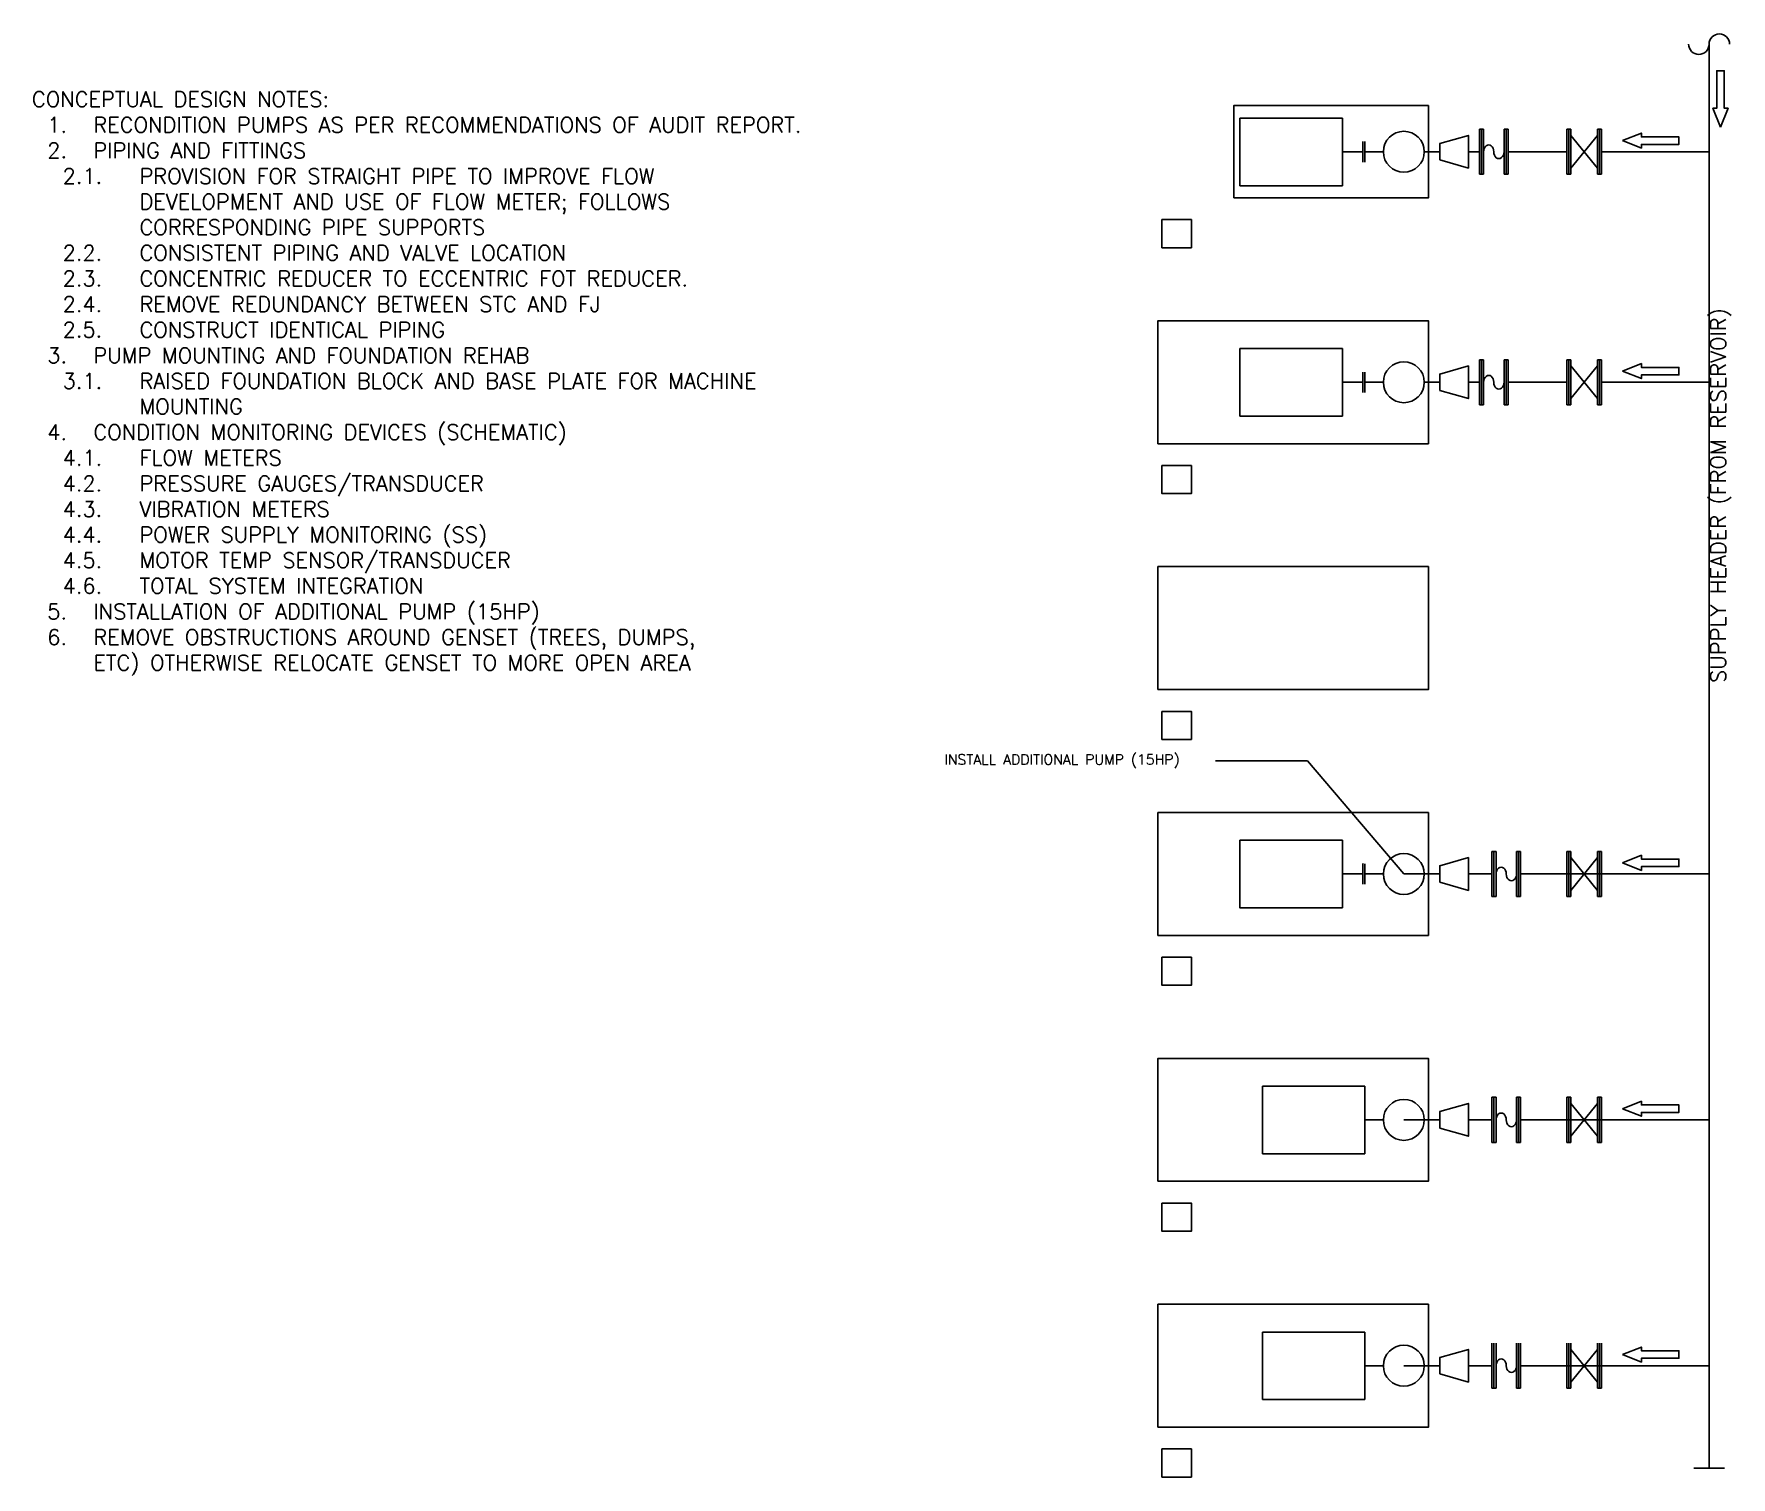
# Model space of a CAD drawing. Header units: inches. Extents: x 61904 to 70188, y -24089 to -17046.
import ezdxf

# ---------------------------------------------------------------- set-up
doc = ezdxf.new("R2010")
doc.units = ezdxf.units.IN
doc.header["$MEASUREMENT"] = 0
doc.layers.add('FENCE', color=1, linetype='Continuous')
doc.layers.add('M-X-BKGD', color=8, linetype='Continuous')
doc.layers.add('M-HVAC-PIPE-TEXT', color=2, linetype='Continuous', lineweight=25)
doc.styles.add('SIMS', font='simplex.shx')
doc.styles.get("Standard").update_dxf_attribs({"font": 'arial.ttf'})
doc.dimstyles.get("Standard").update_dxf_attribs({"dimtxt": 0.18, "dimasz": 0.18, "dimexe": 0.18, "dimexo": 0.0625, "dimgap": 0.09, "dimtad": 0, "dimtih": 1, "dimtoh": 1, "dimdec": 4, "dimzin": 0, "dimdsep": 46, "dimtxsty": 'Standard', "dimcen": 0.09, "dimadec": 0, "dimazin": 0, "dimtfac": 1, "dimtdec": 4, "dimtofl": 0, "dimtmove": 0, "dimatfit": 3, "dimfxl": 1, "dimtolj": 1, "dimtzin": 0, "dimarcsym": 0})

msp = doc.modelspace()

# ---------------------------------------------------------------- linework, layer by layer
at = {"layer": 'M-X-BKGD'}
for p, q in [((70081, -17095.9), (70081, -24045.9)), ((67791, -17456.5), (67791, -17786.5)), ((67791, -17456.5), (68291, -17456.5)), ((68291, -17456.5), (68291, -17786.5)), ((68291, -17620.9), (68291, -17510.9)), ((68960, -17620.9), (68960, -17510.9)), ((68960, -17510.9), (68960, -17730.9)), ((68960, -17510.9), (68980, -17510.9)), ((68970, -17510.9), (68970, -17730.9)), ((68980, -17510.9), (68980, -17730.9)), ((69080, -17510.9), (69080, -17730.9)), ((69080, -17510.9), (69100, -17510.9)), ((69090, -17510.9), (69090, -17730.9)), ((69100, -17510.9), (69100, -17730.9)), ((69386, -17510.9), (69386, -17730.9)), ((69386, -17510.9), (69406, -17510.9)), ((69396, -17510.9), (69396, -17730.9)), ((69406, -17510.9), (69406, -17730.9)), ((69536, -17700.9), (69406, -17540.9)), ((69536, -17540.9), (69406, -17700.9)), ((69536, -17510.9), (69536, -17730.9)), ((69536, -17510.9), (69556, -17510.9)), ((69546, -17510.9), (69546, -17730.9)), ((69556, -17510.9), (69556, -17730.9)), ((68391, -17620.9), (68291, -17620.9)), ((68391, -17620.9), (68391, -17570.9)), ((68391, -17570.9), (68391, -17670.9)), ((68401, -17570.9), (68401, -17670.9)), ((68491, -17620.9), (68401, -17620.9)), ((68691, -17620.9), (68766, -17620.9)), ((68906, -17620.9), (68960, -17620.9)), ((69100, -17620.9), (69386, -17620.9)), ((69556, -17620.9), (70081, -17620.9)), ((68291, -17786.5), (67791, -17786.5)), ((68960, -17730.9), (68980, -17730.9)), ((69080, -17730.9), (69100, -17730.9)), ((69386, -17730.9), (69406, -17730.9)), ((69536, -17730.9), (69556, -17730.9)), ((67791, -18581.5), (67791, -18911.5)), ((67791, -18581.5), (68291, -18581.5)), ((68291, -18581.5), (68291, -18911.5)), ((68291, -18745.9), (68291, -18635.9)), ((68960, -18745.9), (68960, -18635.9)), ((68960, -18635.9), (68960, -18855.9)), ((68960, -18635.9), (68980, -18635.9)), ((68970, -18635.9), (68970, -18855.9)), ((68980, -18635.9), (68980, -18855.9)), ((69080, -18635.9), (69080, -18855.9)), ((69080, -18635.9), (69100, -18635.9)), ((69090, -18635.9), (69090, -18855.9)), ((69100, -18635.9), (69100, -18855.9)), ((69386, -18635.9), (69386, -18855.9)), ((69386, -18635.9), (69406, -18635.9)), ((69396, -18635.9), (69396, -18855.9)), ((69406, -18635.9), (69406, -18855.9)), ((69536, -18635.9), (69536, -18855.9)), ((69536, -18635.9), (69556, -18635.9)), ((69546, -18635.9), (69546, -18855.9)), ((69556, -18635.9), (69556, -18855.9)), ((68391, -18745.9), (68391, -18695.9)), ((68391, -18695.9), (68391, -18795.9)), ((68401, -18695.9), (68401, -18795.9)), ((69536, -18825.9), (69406, -18665.9)), ((69536, -18665.9), (69406, -18825.9)), ((68391, -18745.9), (68291, -18745.9)), ((68491, -18745.9), (68401, -18745.9)), ((68691, -18745.9), (68766, -18745.9)), ((68906, -18745.9), (68960, -18745.9)), ((69100, -18745.9), (69386, -18745.9)), ((69556, -18745.9), (70081, -18745.9)), ((68960, -18855.9), (68980, -18855.9)), ((69080, -18855.9), (69100, -18855.9)), ((69386, -18855.9), (69406, -18855.9)), ((69536, -18855.9), (69556, -18855.9)), ((68291, -18911.5), (67791, -18911.5)), ((69021, -21145.9), (69021, -21035.9)), ((69021, -21035.9), (69021, -21255.9)), ((69021, -21035.9), (69041, -21035.9)), ((69031, -21035.9), (69031, -21255.9)), ((69041, -21035.9), (69041, -21255.9)), ((69141, -21035.9), (69141, -21255.9)), ((69141, -21035.9), (69161, -21035.9)), ((69151, -21035.9), (69151, -21255.9)), ((69161, -21035.9), (69161, -21255.9)), ((69386, -21035.9), (69386, -21255.9)), ((69386, -21035.9), (69406, -21035.9)), ((69396, -21035.9), (69396, -21255.9)), ((69406, -21035.9), (69406, -21255.9)), ((69536, -21035.9), (69536, -21255.9)), ((69536, -21035.9), (69556, -21035.9)), ((69546, -21035.9), (69546, -21255.9)), ((69556, -21035.9), (69556, -21255.9)), ((69536, -21225.9), (69406, -21065.9)), ((69536, -21065.9), (69406, -21225.9)), ((68591, -21145.9), (68766, -21145.9)), ((68691, -21145.9), (68766, -21145.9)), ((68906, -21145.9), (69021, -21145.9)), ((68906, -21145.9), (69021, -21145.9)), ((69141, -21145.9), (69141, -21145.9)), ((69161, -21145.9), (70081, -21145.9)), ((69161, -21145.9), (69386, -21145.9)), ((69556, -21145.9), (70081, -21145.9)), ((69021, -21255.9), (69041, -21255.9)), ((69141, -21255.9), (69161, -21255.9)), ((69386, -21255.9), (69406, -21255.9)), ((69536, -21255.9), (69556, -21255.9)), ((67901, -22181.5), (67901, -22511.5)), ((67901, -22181.5), (68401, -22181.5)), ((68401, -22181.5), (68401, -22511.5)), ((68401, -22345.9), (68401, -22235.9)), ((69021, -22345.9), (69021, -22235.9)), ((69021, -22235.9), (69021, -22455.9)), ((69021, -22235.9), (69041, -22235.9)), ((69031, -22235.9), (69031, -22455.9)), ((69041, -22235.9), (69041, -22455.9)), ((69141, -22235.9), (69141, -22455.9)), ((69141, -22235.9), (69161, -22235.9)), ((69151, -22235.9), (69151, -22455.9)), ((69161, -22235.9), (69161, -22455.9)), ((69386, -22235.9), (69386, -22455.9)), ((69386, -22235.9), (69406, -22235.9)), ((69396, -22235.9), (69396, -22455.9)), ((69406, -22235.9), (69406, -22455.9)), ((69536, -22425.9), (69406, -22265.9)), ((69536, -22265.9), (69406, -22425.9)), ((69536, -22235.9), (69536, -22455.9)), ((69536, -22235.9), (69556, -22235.9)), ((69546, -22235.9), (69546, -22455.9)), ((69556, -22235.9), (69556, -22455.9)), ((68491, -22345.9), (68401, -22345.9)), ((68591, -22345.9), (68766, -22345.9)), ((68691, -22345.9), (68766, -22345.9)), ((68906, -22345.9), (69021, -22345.9)), ((68906, -22345.9), (69021, -22345.9)), ((69141, -22345.9), (69141, -22345.9)), ((69161, -22345.9), (70081, -22345.9)), ((69161, -22345.9), (69386, -22345.9)), ((69556, -22345.9), (70081, -22345.9)), ((68401, -22511.5), (67901, -22511.5)), ((69021, -22455.9), (69041, -22455.9)), ((69141, -22455.9), (69161, -22455.9)), ((69386, -22455.9), (69406, -22455.9)), ((69536, -22455.9), (69556, -22455.9)), ((67901, -23381.5), (67901, -23711.5)), ((67901, -23381.5), (68401, -23381.5)), ((68401, -23381.5), (68401, -23711.5)), ((68401, -23545.9), (68401, -23435.9)), ((69021, -23545.9), (69021, -23435.9)), ((69021, -23435.9), (69021, -23655.9)), ((69031, -23435.9), (69031, -23655.9)), ((69041, -23435.9), (69041, -23655.9)), ((69141, -23435.9), (69141, -23655.9)), ((69151, -23435.9), (69151, -23655.9)), ((69161, -23435.9), (69161, -23655.9)), ((69386, -23435.9), (69386, -23655.9)), ((69396, -23435.9), (69396, -23655.9)), ((69406, -23435.9), (69406, -23655.9)), ((69536, -23435.9), (69536, -23655.9)), ((69546, -23435.9), (69546, -23655.9)), ((69556, -23435.9), (69556, -23655.9)), ((69536, -23625.9), (69406, -23465.9)), ((69536, -23465.9), (69406, -23625.9)), ((68491, -23545.9), (68401, -23545.9)), ((68591, -23545.9), (68766, -23545.9)), ((68691, -23545.9), (68766, -23545.9)), ((68906, -23545.9), (69021, -23545.9)), ((68906, -23545.9), (69021, -23545.9)), ((69141, -23545.9), (69141, -23545.9)), ((69161, -23545.9), (70081, -23545.9)), ((69161, -23545.9), (69386, -23545.9)), ((69556, -23545.9), (70081, -23545.9)), ((69021, -23655.9), (69041, -23655.9)), ((69141, -23655.9), (69161, -23655.9)), ((69386, -23655.9), (69406, -23655.9)), ((69536, -23655.9), (69556, -23655.9)), ((68401, -23711.5), (67901, -23711.5)), ((70006, -24045.9), (70156, -24045.9))]:
    msp.add_line(p, q, dxfattribs=at)
at = {"layer": 'M-X-BKGD', "color": 5}
for p, q in [((68401, -21095.9), (68401, -21195.9)), ((68491, -21145.9), (68401, -21145.9))]:
    msp.add_line(p, q, dxfattribs=at)
at = {"layer": 'M-X-BKGD', "ltscale": 0.2}
msp.add_lwpolyline([(70181, -17095.9, 1), (70081, -17095.9, -1), (69981, -17095.9)], format="xyb", dxfattribs=at)
for points in [[(70136.6, -17500.6), (70100, -17408.9), (70118.3, -17408.9), (70118.3, -17225.5), (70155, -17225.5), (70155, -17408.9), (70173.3, -17408.9)], [(69658.7, -17566.5), (69750.4, -17529.8), (69750.4, -17548.1), (69933.7, -17548.1), (69933.7, -17584.8), (69750.4, -17584.8), (69750.4, -17603.1)], [(69658.7, -18691.5), (69750.4, -18654.8), (69750.4, -18673.1), (69933.7, -18673.1), (69933.7, -18709.8), (69750.4, -18709.8), (69750.4, -18728.1)], [(69658.7, -21091.5), (69750.4, -21054.8), (69750.4, -21073.1), (69933.7, -21073.1), (69933.7, -21109.8), (69750.4, -21109.8), (69750.4, -21128.1)], [(69658.7, -22291.5), (69750.4, -22254.8), (69750.4, -22273.1), (69933.7, -22273.1), (69933.7, -22309.8), (69750.4, -22309.8), (69750.4, -22328.1)], [(69658.7, -23491.5), (69750.4, -23454.8), (69750.4, -23473.1), (69933.7, -23473.1), (69933.7, -23509.8), (69750.4, -23509.8), (69750.4, -23528.1)]]:
    msp.add_lwpolyline(points, close=True, dxfattribs=at)
at = {"layer": 'M-X-BKGD'}
for points in [[(67761, -17845.9), (68711, -17845.9), (68711, -17395.9), (67761, -17395.9)], [(68766, -17660.9), (68766, -17580.9), (68906, -17540.9), (68906, -17700.9)], [(67410.3, -17952.3), (67554.3, -17952.3), (67554.3, -18089.3), (67410.3, -18089.3)], [(67391, -19045.9), (68711, -19045.9), (68711, -18445.9), (67391, -18445.9)], [(68766, -18785.9), (68766, -18705.9), (68906, -18665.9), (68906, -18825.9)], [(67410.3, -19152.3), (67554.3, -19152.3), (67554.3, -19289.3), (67410.3, -19289.3)], [(67391, -20245.9), (68711, -20245.9), (68711, -19645.9), (67391, -19645.9)], [(67410.3, -20352.3), (67554.3, -20352.3), (67554.3, -20489.3), (67410.3, -20489.3)], [(67391, -21445.9), (68711, -21445.9), (68711, -20845.9), (67391, -20845.9)], [(68766, -21185.9), (68766, -21105.9), (68906, -21065.9), (68906, -21225.9)], [(67410.3, -21552.3), (67554.3, -21552.3), (67554.3, -21689.3), (67410.3, -21689.3)], [(67391, -22645.9), (68711, -22645.9), (68711, -22045.9), (67391, -22045.9)], [(68766, -22385.9), (68766, -22305.9), (68906, -22265.9), (68906, -22425.9)], [(67410.3, -22752.3), (67554.3, -22752.3), (67554.3, -22889.3), (67410.3, -22889.3)], [(67391, -23845.9), (68711, -23845.9), (68711, -23245.9), (67391, -23245.9)], [(68766, -23585.9), (68766, -23505.9), (68906, -23465.9), (68906, -23625.9)], [(67410.3, -23952.3), (67554.3, -23952.3), (67554.3, -24089.3), (67410.3, -24089.3)]]:
    msp.add_lwpolyline(points, close=True, dxfattribs=at)
at = {"layer": 'M-X-BKGD', "color": 5}
msp.add_lwpolyline([(68291, -21311.5), (67791, -21311.5), (67791, -20981.5), (68291, -20981.5)], close=True, dxfattribs=at)
msp.add_lwpolyline([(68391, -21195.9), (68391, -21095.9), (68391, -21145.9), (68291, -21145.9), (68291, -21035.9)], dxfattribs=at)
at = {"layer": 'M-X-BKGD'}
for centre in [(68591, -17620.9), (68591, -18745.9), (68591, -22345.9), (68591, -23545.9)]:
    msp.add_circle(centre, 100, dxfattribs=at)
at = {"layer": 'M-X-BKGD', "color": 5}
msp.add_circle((68591, -21145.9), 100, dxfattribs=at)
at = {"layer": 'M-X-BKGD'}
for centre, start_param, end_param in [((69005, -17620.5), 1.570796, 4.749297), ((69055, -17621.2), 4.712389, 7.89089), ((69005, -18745.5), 1.570796, 4.749297), ((69055, -18746.2), 4.712389, 7.89089), ((69066, -21145.5), 1.570796, 4.749297), ((69116, -21146.2), 4.712389, 7.89089), ((69066, -22345.5), 1.570796, 4.749297), ((69116, -22346.2), 4.712389, 7.89089), ((69066, -23545.5), 1.570796, 4.749297), ((69116, -23546.2), 4.712389, 7.89089)]:
    msp.add_ellipse(centre, major_axis=(-0.5, -33), ratio=0.75765, start_param=start_param, end_param=end_param, dxfattribs=at)

# ---------------------------------------------------------------- texts
at = {"layer": 'FENCE', "color": 3, "insert": (66347.9, -20562.1, -422.2), "char_height": 50, "width": 1983.787, "attachment_point": 1, "style": 'SIMS'}
msp.add_mtext('\\A1;INSTALL ADDITIONAL PUMP (15HP)', dxfattribs=at)
at = {"layer": 'M-HVAC-PIPE-TEXT', "color": 3, "insert": (61894.8, -17326.9, -422.2), "char_height": 75, "width": 3749.01, "attachment_point": 1, "style": 'SIMS'}
msp.add_mtext('\\A1;CONCEPTUAL DESIGN NOTES:\\P\\pi-225,l300,t300;1.^IRECONDITION PUMPS AS PER RECOMMENDATIONS OF AUDIT REPORT.\\P2.^IPIPING AND FITTINGS\\P\\pi-375,l525,t525,2775;2.1.^IPROVISION FOR STRAIGHT PIPE TO IMPROVE FLOW DEVELOPMENT AND USE OF FLOW METER; FOLLOWS CORRESPONDING PIPE SUPPORTS \\P2.2.^ICONSISTENT PIPING AND VALVE LOCATION\\P2.3.^ICONCENTRIC REDUCER TO ECCENTRIC FOT REDUCER.\\P2.4.^IREMOVE REDUNDANCY BETWEEN STC AND FJ\\P2.5.^ICONSTRUCT IDENTICAL PIPING \\P\\pi-225,l300,t300;3.^IPUMP MOUNTING AND FOUNDATION REHAB\\P\\pi-375,l525,t525,2775;3.1.^IRAISED FOUNDATION BLOCK AND BASE PLATE FOR MACHINE MOUNTING\\P\\pi-225,l300,t300;4.^ICONDITION MONITORING DEVICES (SCHEMATIC)\\P\\pi-375,l525,t525,2775;4.1.^IFLOW METERS\\P4.2.^IPRESSURE GAUGES/TRANSDUCER\\P4.3.^IVIBRATION METERS\\P4.4.^IPOWER SUPPLY MONITORING (SS)\\P4.5.^IMOTOR TEMP SENSOR/TRANSDUCER\\P4.6.^ITOTAL SYSTEM INTEGRATION\\P\\pi-225,l300,t300;5.^IINSTALLATION OF ADDITIONAL PUMP (15HP)\\P6.^IREMOVE OBSTRUCTIONS AROUND GENSET (TREES, DUMPS, ETC) OTHERWISE RELOCATE GENSET TO MORE OPEN AREA', dxfattribs=at)
at = {"layer": 'M-X-BKGD', "insert": (70088.1, -20213.2, -422.2), "char_height": 75, "width": 2390.022, "attachment_point": 1, "rotation": 90, "style": 'SIMS'}
msp.add_mtext('\\A1;SUPPLY HEADER (FROM RESERVOIR)', dxfattribs=at)

# ---------------------------------------------------------------- leaders
at = {"color": 1}
msp.add_leader([(68591, -21145.9), (68120.7, -20592.9), (67671.5, -20592.9)], dimstyle='Standard', override={"dimscale": 1, "dimasz": 0.08, "dimtad": 0, "dimfxl": 0.009}, dxfattribs=at)
msp.add_leader([(68591, -21145.9), (68120.7, -20592.9), (67671.5, -20592.9)], dimstyle='Standard', override={"dimscale": 1, "dimasz": 0.08, "dimtad": 0, "dimfxl": 0.009}, dxfattribs=at)

doc.saveas('drawing.dxf')
